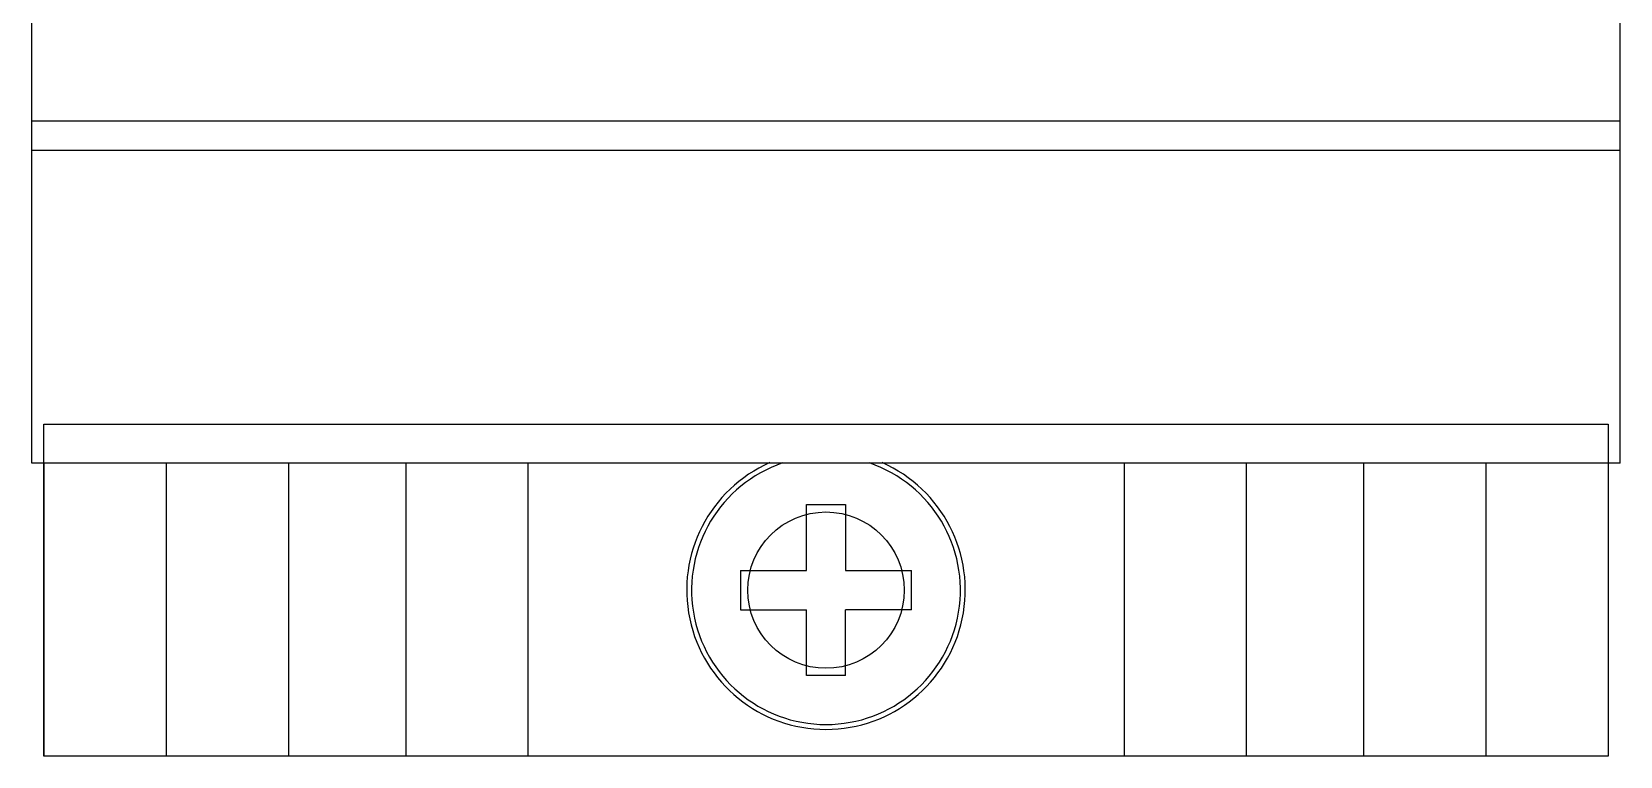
# Model space of a CAD drawing. Header units: inches. Extents: x 0 to 32, y 0 to 130.
# Drawn here: x -0.25 to 32.25, y 0 to 14.83 of the extents above; entities that cross this region are included whole.
import ezdxf

# ---------------------------------------------------------------- set-up
doc = ezdxf.new("R2010")
doc.units = ezdxf.units.IN
doc.header["$LTSCALE"] = 1.21
doc.header["$MEASUREMENT"] = 0
doc.layers.get('0').update_dxf_attribs({"linetype": 'CONTINUOUS'})
doc.layers.add('02___PRT_ALL_AXES', color=7, linetype='CONTINUOUS')
doc.layers.add('06___PRT_ALL_SURFS', color=7, linetype='CONTINUOUS')

msp = doc.modelspace()

# ---------------------------------------------------------------- linework, layer by layer
at = {"color": 7, "linetype": 'Continuous'}
for p, q in [((-0.25, 6), (-0.25, 124)), ((32.25, 6), (32.25, 124)), ((32.25, 13), (-0.25, 13)), ((32.25, 12.4), (-0.25, 12.4)), ((32.25, 6), (-0.25, 6)), ((0, 6), (0, 0)), ((32, 6), (32, 0)), ((15.6, 5.15), (16.4, 5.15)), ((15.6, 3.8), (15.6, 5.15)), ((16.4, 5.15), (16.4, 3.8)), ((14.25, 3.8), (15.6, 3.8)), ((14.25, 3.8), (14.25, 3)), ((16.4, 3.8), (17.75, 3.8)), ((17.75, 3), (17.75, 3.8)), ((14.25, 3), (15.6, 3)), ((15.6, 1.65), (15.6, 3)), ((17.75, 3), (16.4, 3)), ((16.4, 1.65), (16.4, 3)), ((16.4, 1.65), (15.6, 1.65))]:
    msp.add_line(p, q, dxfattribs=at)
for radius, start, end in [(2.85, 113.7203, 66.2797), (2.75, 108.8396, 71.1604)]:
    msp.add_arc((16, 3.4), radius, start, end, dxfattribs=at)
at = {"layer": '02___PRT_ALL_AXES', "color": 7, "linetype": 'Continuous'}
for p, q in [((2.5, 6), (2.5, 0)), ((5, 6), (5, 0)), ((7.4, 6), (7.4, 0)), ((9.9, 6), (9.9, 0)), ((22.1, 6), (22.1, 0)), ((24.6, 6), (24.6, 0)), ((27, 6), (27, 0)), ((29.5, 6), (29.5, 0)), ((32, 0), (0, 0))]:
    msp.add_line(p, q, dxfattribs=at)
at = {"layer": '06___PRT_ALL_SURFS', "color": 7, "linetype": 'Continuous'}
for p, q in [((0, 6.8), (32, 6.8)), ((0, 0), (0, 6.8)), ((32, 6.8), (32, 0)), ((32, 0), (0, 0))]:
    msp.add_line(p, q, dxfattribs=at)
msp.add_circle((16, 3.4), 1.6, dxfattribs=at)

doc.saveas('drawing.dxf')
